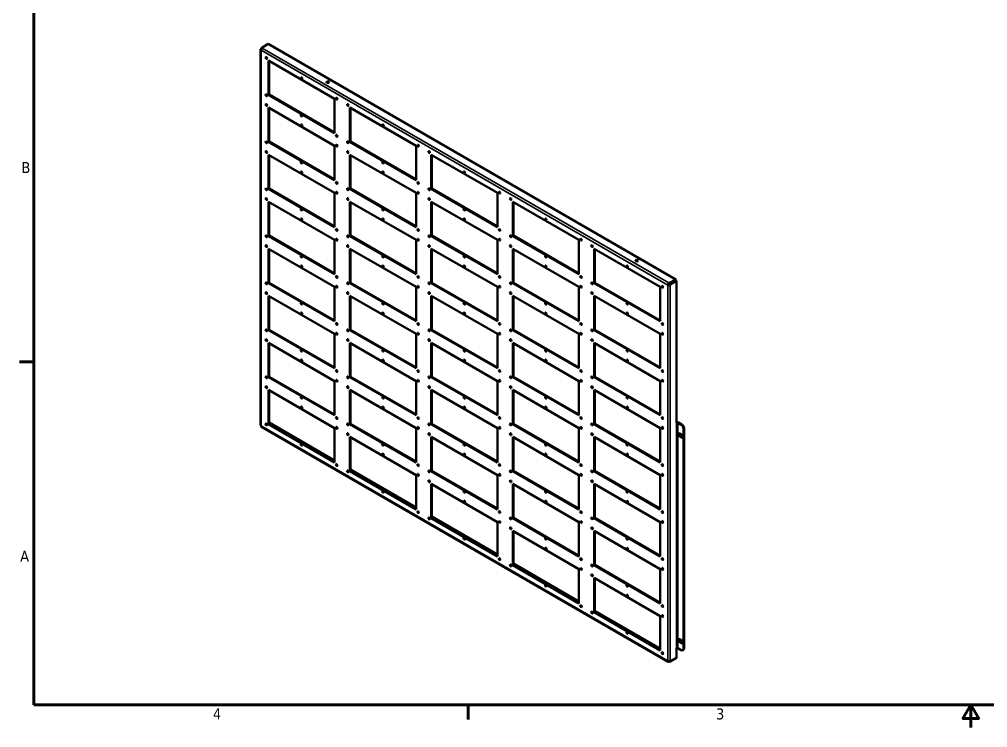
# Model space of a CAD drawing. Header units: millimetres. Extents: x 76 to 3277, y 38 to 2553.
# Drawn here: x 90 to 1704, y 38 to 1218 of the extents above; entities that cross this region are included whole.
import ezdxf

# ---------------------------------------------------------------- set-up
doc = ezdxf.new("R2010")
doc.units = ezdxf.units.MM
doc.header["$LTSCALE"] = 6
for name, color, linetype, lineweight in [('Obramowanie (ANSI)', 7, 'Continuous', 70), ('Widoczne (ANSI)', 7, 'Continuous', 50), ('Widoczne wąskie (ANSI)', 7, 'Continuous', 35)]:
    doc.layers.add(name, color=color, linetype=linetype, lineweight=lineweight)
doc.styles.add('Tekst notatki (ANSI)', font='tahoma.ttf')

# ---------------------------------------------------------------- blocks, each defined once
blk = doc.blocks.new('Ramki Default Border')
at = {"layer": 'Obramowanie (ANSI)'}
for p, q in [((19.05, 107.95), (14.99, 107.95)), ((139.7, 12.7), (139.7, 8.64))]:
    blk.add_line(p, q, dxfattribs=at)
at = {"layer": 'Obramowanie (ANSI)', "flags": 128}
for points in [[(19.05, 12.7), (19.05, 419.1), (539.75, 419.1), (539.75, 12.7), (19.05, 12.7)], [(279.4, 6.35), (279.4, 12.7), (277.2, 8.89), (281.6, 8.89), (279.4, 12.7)]]:
    blk.add_lwpolyline(points, dxfattribs=at)
at = {"layer": 'Obramowanie (ANSI)', "char_height": 3.05, "attachment_point": 7, "style": 'Tekst notatki (ANSI)'}
for s, insert in [('B', (15.58, 160.4)), ('A', (15.21, 52.45)), ('4', (68.79, 8.64)), ('3', (208.6, 8.57))]:
    blk.add_mtext(s, dxfattribs=dict(at, insert=insert))

msp = doc.modelspace()

# ---------------------------------------------------------------- linework, layer by layer
at = {"layer": 'Widoczne (ANSI)'}
for p, q in [((491.959, 1168.32), (491.959, 542.067)), ((493.969, 1171.341), (492.837, 1170.688)), ((493.898, 1170.076), (492.837, 1170.688)), ((492.837, 1170.688), (492.837, 1169.545)), ((493.459, 1169.186), (492.837, 1169.545)), ((493.898, 1170.076), (493.969, 1170.116)), ((493.898, 1169.829), (493.898, 1170.076)), ((504.575, 1177.465), (493.969, 1171.341)), ((493.969, 1171.341), (493.969, 1170.116)), ((493.969, 1171.341), (494.959, 1170.77)), ((494.086, 1170.049), (493.969, 1170.116)), ((1184.671, 784.812), (504.575, 1177.465)), ((505.212, 1149.745), (615.52, 1086.058)), ((505.212, 1092.59), (505.212, 1149.745)), ((506.272, 1149.132), (506.272, 1093.202)), ((505.212, 1092.59), (506.272, 1093.202)), ((615.52, 1028.903), (505.212, 1092.59)), ((506.272, 1093.202), (615.52, 1030.128)), ((615.52, 1086.058), (615.52, 1028.903)), ((505.212, 1071.361), (615.52, 1007.674)), ((505.212, 1014.206), (505.212, 1071.361)), ((506.272, 1070.749), (506.272, 1014.819)), ((640.976, 1071.361), (751.285, 1007.674)), ((640.976, 1014.206), (640.976, 1071.361)), ((642.037, 1070.749), (642.037, 1014.819)), ((505.212, 1014.206), (506.272, 1014.819)), ((615.52, 950.52), (505.212, 1014.206)), ((506.272, 1014.819), (615.52, 951.744)), ((615.52, 1007.674), (615.52, 950.52)), ((640.976, 1014.206), (642.037, 1014.819)), ((751.285, 950.52), (640.976, 1014.206)), ((642.037, 1014.819), (751.285, 951.744)), ((751.285, 1007.674), (751.285, 950.52)), ((505.212, 992.977), (615.52, 929.291)), ((505.212, 935.823), (505.212, 992.977)), ((506.272, 992.365), (506.272, 936.435)), ((640.976, 992.977), (751.285, 929.291)), ((640.976, 935.823), (640.976, 992.977)), ((642.037, 992.365), (642.037, 936.435)), ((776.741, 992.977), (887.049, 929.291)), ((776.741, 935.823), (776.741, 992.977)), ((777.801, 992.365), (777.801, 936.435)), ((505.212, 935.823), (506.272, 936.435)), ((506.272, 936.435), (615.52, 873.361)), ((640.976, 935.823), (642.037, 936.435)), ((642.037, 936.435), (751.285, 873.361)), ((776.741, 935.823), (777.801, 936.435)), ((777.801, 936.435), (887.049, 873.361)), ((615.52, 872.136), (505.212, 935.823)), ((615.52, 929.291), (615.52, 872.136)), ((751.285, 872.136), (640.976, 935.823)), ((751.285, 929.291), (751.285, 872.136)), ((887.049, 872.136), (776.741, 935.823)), ((887.049, 929.291), (887.049, 872.136)), ((505.212, 914.594), (615.52, 850.907)), ((505.212, 857.439), (505.212, 914.594)), ((506.272, 913.981), (506.272, 858.051)), ((640.976, 914.594), (751.285, 850.907)), ((640.976, 857.439), (640.976, 914.594)), ((642.037, 913.981), (642.037, 858.051)), ((776.741, 914.594), (887.049, 850.907)), ((776.741, 857.439), (776.741, 914.594)), ((777.801, 913.981), (777.801, 858.051)), ((912.505, 914.594), (1022.814, 850.907)), ((912.505, 857.439), (912.505, 914.594)), ((913.566, 913.981), (913.566, 858.051)), ((505.212, 857.439), (506.272, 858.051)), ((615.52, 793.752), (505.212, 857.439)), ((506.272, 858.051), (615.52, 794.977)), ((640.976, 857.439), (642.037, 858.051)), ((751.285, 793.752), (640.976, 857.439)), ((642.037, 858.051), (751.285, 794.977)), ((776.741, 857.439), (777.801, 858.051)), ((887.049, 793.752), (776.741, 857.439)), ((777.801, 858.051), (887.049, 794.977)), ((912.505, 857.439), (913.566, 858.051)), ((1022.814, 793.752), (912.505, 857.439)), ((913.566, 858.051), (1022.814, 794.977)), ((615.52, 850.907), (615.52, 793.752)), ((751.285, 850.907), (751.285, 793.752)), ((887.049, 850.907), (887.049, 793.752)), ((1022.814, 850.907), (1022.814, 793.752)), ((505.212, 836.21), (615.52, 772.523)), ((505.212, 779.055), (505.212, 836.21)), ((506.272, 835.598), (506.272, 779.668)), ((640.976, 836.21), (751.285, 772.523)), ((640.976, 779.055), (640.976, 836.21)), ((642.037, 835.598), (642.037, 779.668)), ((776.741, 836.21), (887.049, 772.523)), ((776.741, 779.055), (776.741, 836.21)), ((777.801, 835.598), (777.801, 779.668)), ((912.505, 836.21), (1022.814, 772.523)), ((912.505, 779.055), (912.505, 836.21)), ((913.566, 835.598), (913.566, 779.668)), ((1048.27, 836.21), (1158.578, 772.523)), ((1048.27, 779.055), (1048.27, 836.21)), ((1049.33, 835.598), (1049.33, 779.668)), ((505.212, 779.055), (506.272, 779.668)), ((615.52, 715.369), (505.212, 779.055)), ((506.272, 779.668), (615.52, 716.593)), ((640.976, 779.055), (642.037, 779.668)), ((751.285, 715.369), (640.976, 779.055)), ((642.037, 779.668), (751.285, 716.593)), ((776.741, 779.055), (777.801, 779.668)), ((887.049, 715.369), (776.741, 779.055)), ((777.801, 779.668), (887.049, 716.593)), ((912.505, 779.055), (913.566, 779.668)), ((1022.814, 715.369), (912.505, 779.055)), ((913.566, 779.668), (1022.814, 716.593)), ((1048.27, 779.055), (1049.33, 779.668)), ((1158.578, 715.369), (1048.27, 779.055)), ((1049.33, 779.668), (1158.578, 716.593)), ((1172.013, 776.198), (1170.953, 775.585)), ((1173.074, 779.26), (1173.074, 778.035)), ((1173.074, 779.26), (1174.064, 778.688)), ((1174.064, 777.463), (1173.074, 778.035)), ((1174.064, 778.688), (1184.671, 784.812)), ((1184.671, 783.587), (1174.064, 777.463)), ((1174.064, 777.463), (1174.064, 778.688)), ((1184.741, 783.464), (1174.135, 777.341)), ((1174.135, 777.341), (1174.135, 776.198)), ((1174.135, 777.341), (1175.195, 776.728)), ((1175.195, 775.585), (1174.135, 776.198)), ((1175.195, 776.728), (1185.802, 782.852)), ((1175.195, 775.585), (1175.195, 776.728)), ((1184.671, 784.812), (1184.671, 783.587)), ((1184.741, 783.464), (1185.802, 782.852)), ((1185.802, 546.068), (1185.802, 782.852)), ((615.52, 772.523), (615.52, 715.369)), ((751.285, 772.523), (751.285, 715.369)), ((887.049, 772.523), (887.049, 715.369)), ((1022.814, 772.523), (1022.814, 715.369)), ((1158.578, 772.523), (1158.578, 715.369)), ((505.212, 757.826), (615.52, 694.14)), ((505.212, 700.672), (505.212, 757.826)), ((506.272, 757.214), (506.272, 701.284)), ((640.976, 757.826), (751.285, 694.14)), ((640.976, 700.672), (640.976, 757.826)), ((642.037, 757.214), (642.037, 701.284)), ((776.741, 757.826), (887.049, 694.14)), ((776.741, 700.672), (776.741, 757.826)), ((777.801, 757.214), (777.801, 701.284)), ((912.505, 757.826), (1022.814, 694.14)), ((912.505, 700.672), (912.505, 757.826)), ((913.566, 757.214), (913.566, 701.284)), ((1048.27, 757.826), (1158.578, 694.14)), ((1048.27, 700.672), (1048.27, 757.826)), ((1049.33, 757.214), (1049.33, 701.284)), ((505.212, 700.672), (506.272, 701.284)), ((615.52, 636.985), (505.212, 700.672)), ((506.272, 701.284), (615.52, 638.21)), ((640.976, 700.672), (642.037, 701.284)), ((751.285, 636.985), (640.976, 700.672)), ((642.037, 701.284), (751.285, 638.21)), ((776.741, 700.672), (777.801, 701.284)), ((887.049, 636.985), (776.741, 700.672)), ((777.801, 701.284), (887.049, 638.21)), ((912.505, 700.672), (913.566, 701.284)), ((1022.814, 636.985), (912.505, 700.672)), ((913.566, 701.284), (1022.814, 638.21)), ((1048.27, 700.672), (1049.33, 701.284)), ((1158.578, 636.985), (1048.27, 700.672)), ((1049.33, 701.284), (1158.578, 638.21)), ((505.212, 679.443), (615.52, 615.756)), ((505.212, 622.288), (505.212, 679.443)), ((506.272, 678.83), (506.272, 622.9)), ((615.52, 694.14), (615.52, 636.985)), ((640.976, 679.443), (751.285, 615.756)), ((640.976, 622.288), (640.976, 679.443)), ((642.037, 678.83), (642.037, 622.9)), ((751.285, 694.14), (751.285, 636.985)), ((776.741, 679.443), (887.049, 615.756)), ((776.741, 622.288), (776.741, 679.443)), ((777.801, 678.83), (777.801, 622.9)), ((887.049, 694.14), (887.049, 636.985)), ((912.505, 679.443), (1022.814, 615.756)), ((912.505, 622.288), (912.505, 679.443)), ((913.566, 678.83), (913.566, 622.9)), ((1022.814, 694.14), (1022.814, 636.985)), ((1048.27, 679.443), (1158.578, 615.756)), ((1048.27, 622.288), (1048.27, 679.443)), ((1049.33, 678.83), (1049.33, 622.9)), ((1158.578, 694.14), (1158.578, 636.985)), ((505.212, 622.288), (506.272, 622.9)), ((615.52, 558.601), (505.212, 622.288)), ((506.272, 622.9), (615.52, 559.826)), ((615.52, 615.756), (615.52, 558.601)), ((640.976, 622.288), (642.037, 622.9)), ((751.285, 558.601), (640.976, 622.288)), ((642.037, 622.9), (751.285, 559.826)), ((751.285, 615.756), (751.285, 558.601)), ((776.741, 622.288), (777.801, 622.9)), ((887.049, 558.601), (776.741, 622.288)), ((777.801, 622.9), (887.049, 559.826)), ((887.049, 615.756), (887.049, 558.601)), ((912.505, 622.288), (913.566, 622.9)), ((1022.814, 558.601), (912.505, 622.288)), ((913.566, 622.9), (1022.814, 559.826)), ((1022.814, 615.756), (1022.814, 558.601)), ((1048.27, 622.288), (1049.33, 622.9)), ((1158.578, 558.601), (1048.27, 622.288)), ((1049.33, 622.9), (1158.578, 559.826)), ((1158.578, 615.756), (1158.578, 558.601)), ((505.212, 601.059), (615.52, 537.372)), ((505.212, 543.904), (505.212, 601.059)), ((506.272, 600.447), (506.272, 544.517)), ((640.976, 601.059), (751.285, 537.372)), ((640.976, 543.904), (640.976, 601.059)), ((642.037, 600.447), (642.037, 544.517)), ((776.741, 601.059), (887.049, 537.372)), ((776.741, 543.904), (776.741, 601.059)), ((777.801, 600.447), (777.801, 544.517)), ((912.505, 601.059), (1022.814, 537.372)), ((912.505, 543.904), (912.505, 601.059)), ((913.566, 600.447), (913.566, 544.517)), ((1048.27, 601.059), (1158.578, 537.372)), ((1048.27, 543.904), (1048.27, 601.059)), ((1049.33, 600.447), (1049.33, 544.517)), ((493.459, 539.469), (1171.574, 147.959)), ((505.212, 543.904), (506.272, 544.517)), ((615.52, 480.218), (505.212, 543.904)), ((506.272, 546.558), (615.52, 483.484)), ((506.272, 544.517), (615.52, 481.442)), ((615.52, 537.372), (615.52, 480.218)), ((640.976, 543.904), (642.037, 544.517)), ((751.285, 480.218), (640.976, 543.904)), ((642.037, 544.517), (751.285, 481.442)), ((751.285, 537.372), (751.285, 480.218)), ((776.741, 543.904), (777.801, 544.517)), ((887.049, 480.218), (776.741, 543.904)), ((777.801, 544.517), (887.049, 481.442)), ((887.049, 537.372), (887.049, 480.218)), ((912.505, 543.904), (913.566, 544.517)), ((1022.814, 480.218), (912.505, 543.904)), ((913.566, 544.517), (1022.814, 481.442)), ((1022.814, 537.372), (1022.814, 480.218)), ((1048.27, 543.904), (1049.33, 544.517)), ((1158.578, 480.218), (1048.27, 543.904)), ((1049.33, 544.517), (1158.578, 481.442)), ((1158.578, 537.372), (1158.578, 480.218)), ((1187.923, 546.068), (1193.58, 542.802)), ((1194.641, 543.414), (1188.984, 546.68)), ((1197.116, 169.418), (1197.116, 536.678)), ((1198.176, 170.031), (1198.176, 537.291)), ((640.976, 522.675), (751.285, 458.989)), ((640.976, 465.521), (640.976, 522.675)), ((642.037, 522.063), (642.037, 466.133)), ((776.741, 522.675), (887.049, 458.989)), ((776.741, 465.521), (776.741, 522.675)), ((777.801, 522.063), (777.801, 466.133)), ((912.505, 522.675), (1022.814, 458.989)), ((912.505, 465.521), (912.505, 522.675)), ((913.566, 522.063), (913.566, 466.133)), ((1048.27, 522.675), (1158.578, 458.989)), ((1048.27, 465.521), (1048.27, 522.675)), ((1049.33, 522.063), (1049.33, 466.133)), ((1191.105, 528.228), (1192.134, 527.634)), ((1192.134, 522.816), (1191.105, 523.41)), ((1193.194, 523.429), (1192.134, 522.816)), ((1192.166, 524.023), (1193.194, 523.429)), ((1192.905, 527.188), (1193.934, 526.595)), ((1192.905, 522.371), (1193.966, 522.984)), ((1193.934, 521.777), (1192.905, 522.371)), ((1193.966, 522.984), (1194.994, 522.39)), ((640.976, 465.521), (642.037, 466.133)), ((751.285, 401.834), (640.976, 465.521)), ((642.037, 468.174), (751.285, 405.1)), ((642.037, 466.133), (751.285, 403.059)), ((751.285, 458.989), (751.285, 401.834)), ((776.741, 465.521), (777.801, 466.133)), ((887.049, 401.834), (776.741, 465.521)), ((777.801, 466.133), (887.049, 403.059)), ((887.049, 458.989), (887.049, 401.834)), ((912.505, 465.521), (913.566, 466.133)), ((1022.814, 401.834), (912.505, 465.521)), ((913.566, 466.133), (1022.814, 403.059)), ((1022.814, 458.989), (1022.814, 401.834)), ((1048.27, 465.521), (1049.33, 466.133)), ((1158.578, 401.834), (1048.27, 465.521)), ((1049.33, 466.133), (1158.578, 403.059)), ((1158.578, 458.989), (1158.578, 401.834)), ((776.741, 444.292), (887.049, 380.605)), ((776.741, 387.137), (776.741, 444.292)), ((777.801, 443.679), (777.801, 387.749)), ((912.505, 444.292), (1022.814, 380.605)), ((912.505, 387.137), (912.505, 444.292)), ((913.566, 443.679), (913.566, 387.749)), ((1048.27, 444.292), (1158.578, 380.605)), ((1048.27, 387.137), (1048.27, 444.292)), ((1049.33, 443.679), (1049.33, 387.749)), ((776.741, 387.137), (777.801, 387.749)), ((777.801, 389.791), (887.049, 326.716)), ((777.801, 387.749), (887.049, 324.675)), ((912.505, 387.137), (913.566, 387.749)), ((913.566, 387.749), (1022.814, 324.675)), ((1048.27, 387.137), (1049.33, 387.749)), ((1049.33, 387.749), (1158.578, 324.675)), ((887.049, 323.45), (776.741, 387.137)), ((887.049, 380.605), (887.049, 323.45)), ((1022.814, 323.45), (912.505, 387.137)), ((1022.814, 380.605), (1022.814, 323.45)), ((1158.578, 323.45), (1048.27, 387.137)), ((1158.578, 380.605), (1158.578, 323.45)), ((912.505, 365.908), (1022.814, 302.221)), ((912.505, 308.753), (912.505, 365.908)), ((913.566, 365.296), (913.566, 309.366)), ((1048.27, 365.908), (1158.578, 302.221)), ((1048.27, 308.753), (1048.27, 365.908)), ((1049.33, 365.296), (1049.33, 309.366)), ((912.505, 308.753), (913.566, 309.366)), ((1022.814, 245.067), (912.505, 308.753)), ((913.566, 311.407), (1022.814, 248.333)), ((913.566, 309.366), (1022.814, 246.291)), ((1048.27, 308.753), (1049.33, 309.366)), ((1158.578, 245.067), (1048.27, 308.753)), ((1049.33, 309.366), (1158.578, 246.291)), ((1022.814, 302.221), (1022.814, 245.067)), ((1158.578, 302.221), (1158.578, 245.067)), ((1048.27, 287.524), (1158.578, 223.838)), ((1048.27, 230.37), (1048.27, 287.524)), ((1049.33, 286.912), (1049.33, 230.982)), ((1048.27, 230.37), (1049.33, 230.982)), ((1158.578, 166.683), (1048.27, 230.37)), ((1049.33, 233.023), (1158.578, 169.949)), ((1049.33, 230.982), (1158.578, 167.908)), ((1158.578, 223.838), (1158.578, 166.683)), ((1191.105, 185.299), (1192.134, 184.705)), ((1192.134, 179.888), (1191.105, 180.482)), ((1193.194, 180.5), (1192.134, 179.888)), ((1192.166, 181.094), (1193.194, 180.5)), ((1192.905, 184.26), (1193.934, 183.666)), ((1192.905, 179.443), (1193.966, 180.055)), ((1193.934, 178.849), (1192.905, 179.443)), ((1193.966, 180.055), (1194.994, 179.461)), ((1185.802, 154.313), (1185.802, 170.643)), ((1187.923, 170.643), (1193.58, 167.377)), ((1196.08, 167.129), (1197.141, 167.742)), ((1173.074, 148.825), (1173.074, 148.108)), ((1174.064, 147.536), (1173.074, 148.108)), ((1173.851, 148.884), (1174.064, 148.761)), ((1174.064, 148.761), (1174.135, 148.802)), ((1174.064, 147.536), (1174.064, 148.761)), ((1175.195, 148.189), (1174.064, 147.536)), ((1174.135, 148.802), (1174.135, 148.937)), ((1174.135, 148.802), (1175.195, 148.189)), ((1185.802, 154.313), (1175.195, 148.189)), ((1175.195, 148.189), (1175.195, 149.332))]:
    msp.add_line(p, q, dxfattribs=at)
for centre, major_axis, start_param, end_param in [((494.959, 1168.32), (-3, 0), 5.49778714, 7.06858347), ((494.959, 1168.32), (-1.5, -2.598), 3.92699082, 5.49778714), ((502.737, 1154.848), (0.875, -1.516), 3.79273011, 5.63204785), ((561.427, 1120.963), (0.875, -1.516), 3.79273011, 5.63204785), ((604.207, 1112.594), (-2.25, 0), 3.63247533, 5.79230263), ((502.737, 1092.794), (0.875, -1.516), 3.79273011, 5.63204785), ((620.117, 1087.079), (0.875, -1.516), 3.79273011, 5.63204785), ((502.737, 1076.464), (0.875, -1.516), 3.79273011, 5.63204785), ((638.501, 1076.464), (0.875, -1.516), 3.79273011, 5.63204785), ((561.427, 1058.91), (0.875, -1.516), 3.79273011, 5.63204785), ((561.427, 1042.58), (0.875, -1.516), 3.79273011, 5.63204785), ((697.191, 1042.58), (0.875, -1.516), 3.79273011, 5.63204785), ((620.117, 1025.025), (0.875, -1.516), 3.79273011, 5.63204785), ((502.737, 1014.411), (0.875, -1.516), 3.79273011, 5.63204785), ((620.117, 1008.695), (0.875, -1.516), 3.79273011, 5.63204785), ((638.501, 1014.411), (0.875, -1.516), 3.79273011, 5.63204785), ((755.881, 1008.695), (0.875, -1.516), 3.79273011, 5.63204785), ((502.737, 998.081), (0.875, -1.516), 3.79273011, 5.63204785), ((638.501, 998.081), (0.875, -1.516), 3.79273011, 5.63204785), ((774.266, 998.081), (0.875, -1.516), 3.79273011, 5.63204785), ((561.427, 980.526), (0.875, -1.516), 3.79273011, 5.63204785), ((697.191, 980.526), (0.875, -1.516), 3.79273011, 5.63204785), ((561.427, 964.196), (0.875, -1.516), 3.79273011, 5.63204785), ((697.191, 964.196), (0.875, -1.516), 3.79273011, 5.63204785), ((832.956, 964.196), (0.875, -1.516), 3.79273011, 5.63204785), ((502.737, 936.027), (0.875, -1.516), 3.79273011, 5.63204785), ((620.117, 946.641), (0.875, -1.516), 3.79273011, 5.63204785), ((638.501, 936.027), (0.875, -1.516), 3.79273011, 5.63204785), ((755.881, 946.641), (0.875, -1.516), 3.79273011, 5.63204785), ((774.266, 936.027), (0.875, -1.516), 3.79273011, 5.63204785), ((502.737, 919.697), (0.875, -1.516), 3.79273011, 5.63204785), ((620.117, 930.311), (0.875, -1.516), 3.79273011, 5.63204785), ((638.501, 919.697), (0.875, -1.516), 3.79273011, 5.63204785), ((755.881, 930.311), (0.875, -1.516), 3.79273011, 5.63204785), ((774.266, 919.697), (0.875, -1.516), 3.79273011, 5.63204785), ((891.646, 930.311), (0.875, -1.516), 3.79273011, 5.63204785), ((910.03, 919.697), (0.875, -1.516), 3.79273011, 5.63204785), ((561.427, 902.142), (0.875, -1.516), 3.79273011, 5.63204785), ((697.191, 902.142), (0.875, -1.516), 3.79273011, 5.63204785), ((832.956, 902.142), (0.875, -1.516), 3.79273011, 5.63204785), ((561.427, 885.812), (0.875, -1.516), 3.79273011, 5.63204785), ((697.191, 885.812), (0.875, -1.516), 3.79273011, 5.63204785), ((832.956, 885.812), (0.875, -1.516), 3.79273011, 5.63204785), ((968.72, 885.812), (0.875, -1.516), 3.79273011, 5.63204785), ((502.737, 857.643), (0.875, -1.516), 3.79273011, 5.63204785), ((620.117, 868.258), (0.875, -1.516), 3.79273011, 5.63204785), ((638.501, 857.643), (0.875, -1.516), 3.79273011, 5.63204785), ((755.881, 868.258), (0.875, -1.516), 3.79273011, 5.63204785), ((774.266, 857.643), (0.875, -1.516), 3.79273011, 5.63204785), ((891.646, 868.258), (0.875, -1.516), 3.79273011, 5.63204785), ((910.03, 857.643), (0.875, -1.516), 3.79273011, 5.63204785), ((502.737, 841.313), (0.875, -1.516), 3.79273011, 5.63204785), ((620.117, 851.928), (0.875, -1.516), 3.79273011, 5.63204785), ((638.501, 841.313), (0.875, -1.516), 3.79273011, 5.63204785), ((755.881, 851.928), (0.875, -1.516), 3.79273011, 5.63204785), ((774.266, 841.313), (0.875, -1.516), 3.79273011, 5.63204785), ((891.646, 851.928), (0.875, -1.516), 3.79273011, 5.63204785), ((910.03, 841.313), (0.875, -1.516), 3.79273011, 5.63204785), ((1027.41, 851.928), (0.875, -1.516), 3.79273011, 5.63204785), ((1045.795, 841.313), (0.875, -1.516), 3.79273011, 5.63204785), ((561.427, 823.759), (0.875, -1.516), 3.79273011, 5.63204785), ((697.191, 823.759), (0.875, -1.516), 3.79273011, 5.63204785), ((832.956, 823.759), (0.875, -1.516), 3.79273011, 5.63204785), ((968.72, 823.759), (0.875, -1.516), 3.79273011, 5.63204785), ((561.427, 807.429), (0.875, -1.516), 3.79273011, 5.63204785), ((697.191, 807.429), (0.875, -1.516), 3.79273011, 5.63204785), ((832.956, 807.429), (0.875, -1.516), 3.79273011, 5.63204785), ((968.72, 807.429), (0.875, -1.516), 3.79273011, 5.63204785), ((1104.485, 807.429), (0.875, -1.516), 3.79273011, 5.63204785), ((1119.334, 815.185), (-2.25, 0), 3.63247533, 5.79230263), ((502.737, 779.26), (0.875, -1.516), 3.79273011, 5.63204785), ((620.117, 789.874), (0.875, -1.516), 3.79273011, 5.63204785), ((638.501, 779.26), (0.875, -1.516), 3.79273011, 5.63204785), ((755.881, 789.874), (0.875, -1.516), 3.79273011, 5.63204785), ((774.266, 779.26), (0.875, -1.516), 3.79273011, 5.63204785), ((891.646, 789.874), (0.875, -1.516), 3.79273011, 5.63204785), ((910.03, 779.26), (0.875, -1.516), 3.79273011, 5.63204785), ((1027.41, 789.874), (0.875, -1.516), 3.79273011, 5.63204785), ((1045.795, 779.26), (0.875, -1.516), 3.79273011, 5.63204785), ((1173.074, 776.81), (1.5, 2.598), 0.78539816, 2.35619449), ((1173.074, 776.81), (3, 0), 3.92699082, 5.49778714), ((1173.074, 776.81), (-0.75, -1.299), 3.92699082, 5.49778714), ((1173.074, 776.81), (1.5, 0), 3.92699082, 5.49778714), ((502.737, 762.93), (0.875, -1.516), 3.79273011, 5.63204785), ((620.117, 773.544), (0.875, -1.516), 3.79273011, 5.63204785), ((638.501, 762.93), (0.875, -1.516), 3.79273011, 5.63204785), ((755.881, 773.544), (0.875, -1.516), 3.79273011, 5.63204785), ((774.266, 762.93), (0.875, -1.516), 3.79273011, 5.63204785), ((891.646, 773.544), (0.875, -1.516), 3.79273011, 5.63204785), ((910.03, 762.93), (0.875, -1.516), 3.79273011, 5.63204785), ((1027.41, 773.544), (0.875, -1.516), 3.79273011, 5.63204785), ((1045.795, 762.93), (0.875, -1.516), 3.79273011, 5.63204785), ((1163.175, 773.544), (0.875, -1.516), 3.79273011, 5.63204785), ((561.427, 745.375), (0.875, -1.516), 3.79273011, 5.63204785), ((697.191, 745.375), (0.875, -1.516), 3.79273011, 5.63204785), ((832.956, 745.375), (0.875, -1.516), 3.79273011, 5.63204785), ((968.72, 745.375), (0.875, -1.516), 3.79273011, 5.63204785), ((1104.485, 745.375), (0.875, -1.516), 3.79273011, 5.63204785), ((561.427, 729.045), (0.875, -1.516), 3.79273011, 5.63204785), ((697.191, 729.045), (0.875, -1.516), 3.79273011, 5.63204785), ((832.956, 729.045), (0.875, -1.516), 3.79273011, 5.63204785), ((968.72, 729.045), (0.875, -1.516), 3.79273011, 5.63204785), ((1104.485, 729.045), (0.875, -1.516), 3.79273011, 5.63204785), ((620.117, 711.49), (0.875, -1.516), 3.79273011, 5.63204785), ((755.881, 711.49), (0.875, -1.516), 3.79273011, 5.63204785), ((891.646, 711.49), (0.875, -1.516), 3.79273011, 5.63204785), ((1027.41, 711.49), (0.875, -1.516), 3.79273011, 5.63204785), ((1163.175, 711.49), (0.875, -1.516), 3.79273011, 5.63204785), ((502.737, 700.876), (0.875, -1.516), 3.79273011, 5.63204785), ((620.117, 695.16), (0.875, -1.516), 3.79273011, 5.63204785), ((638.501, 700.876), (0.875, -1.516), 3.79273011, 5.63204785), ((755.881, 695.16), (0.875, -1.516), 3.79273011, 5.63204785), ((774.266, 700.876), (0.875, -1.516), 3.79273011, 5.63204785), ((891.646, 695.16), (0.875, -1.516), 3.79273011, 5.63204785), ((910.03, 700.876), (0.875, -1.516), 3.79273011, 5.63204785), ((1027.41, 695.16), (0.875, -1.516), 3.79273011, 5.63204785), ((1045.795, 700.876), (0.875, -1.516), 3.79273011, 5.63204785), ((1163.175, 695.16), (0.875, -1.516), 3.79273011, 5.63204785), ((502.737, 684.546), (0.875, -1.516), 3.79273011, 5.63204785), ((638.501, 684.546), (0.875, -1.516), 3.79273011, 5.63204785), ((774.266, 684.546), (0.875, -1.516), 3.79273011, 5.63204785), ((910.03, 684.546), (0.875, -1.516), 3.79273011, 5.63204785), ((1045.795, 684.546), (0.875, -1.516), 3.79273011, 5.63204785), ((561.427, 666.991), (0.875, -1.516), 3.79273011, 5.63204785), ((697.191, 666.991), (0.875, -1.516), 3.79273011, 5.63204785), ((832.956, 666.991), (0.875, -1.516), 3.79273011, 5.63204785), ((968.72, 666.991), (0.875, -1.516), 3.79273011, 5.63204785), ((1104.485, 666.991), (0.875, -1.516), 3.79273011, 5.63204785), ((561.427, 650.661), (0.875, -1.516), 3.79273011, 5.63204785), ((697.191, 650.661), (0.875, -1.516), 3.79273011, 5.63204785), ((832.956, 650.661), (0.875, -1.516), 3.79273011, 5.63204785), ((968.72, 650.661), (0.875, -1.516), 3.79273011, 5.63204785), ((1104.485, 650.661), (0.875, -1.516), 3.79273011, 5.63204785), ((620.117, 633.107), (0.875, -1.516), 3.79273011, 5.63204785), ((755.881, 633.107), (0.875, -1.516), 3.79273011, 5.63204785), ((891.646, 633.107), (0.875, -1.516), 3.79273011, 5.63204785), ((1027.41, 633.107), (0.875, -1.516), 3.79273011, 5.63204785), ((1163.175, 633.107), (0.875, -1.516), 3.79273011, 5.63204785), ((502.737, 622.492), (0.875, -1.516), 3.79273011, 5.63204785), ((620.117, 616.777), (0.875, -1.516), 3.79273011, 5.63204785), ((638.501, 622.492), (0.875, -1.516), 3.79273011, 5.63204785), ((755.881, 616.777), (0.875, -1.516), 3.79273011, 5.63204785), ((774.266, 622.492), (0.875, -1.516), 3.79273011, 5.63204785), ((891.646, 616.777), (0.875, -1.516), 3.79273011, 5.63204785), ((910.03, 622.492), (0.875, -1.516), 3.79273011, 5.63204785), ((1027.41, 616.777), (0.875, -1.516), 3.79273011, 5.63204785), ((1045.795, 622.492), (0.875, -1.516), 3.79273011, 5.63204785), ((1163.175, 616.777), (0.875, -1.516), 3.79273011, 5.63204785), ((502.737, 606.162), (0.875, -1.516), 3.79273011, 5.63204785), ((638.501, 606.162), (0.875, -1.516), 3.79273011, 5.63204785), ((774.266, 606.162), (0.875, -1.516), 3.79273011, 5.63204785), ((910.03, 606.162), (0.875, -1.516), 3.79273011, 5.63204785), ((1045.795, 606.162), (0.875, -1.516), 3.79273011, 5.63204785), ((561.427, 588.608), (0.875, -1.516), 3.79273011, 5.63204785), ((697.191, 588.608), (0.875, -1.516), 3.79273011, 5.63204785), ((832.956, 588.608), (0.875, -1.516), 3.79273011, 5.63204785), ((968.72, 588.608), (0.875, -1.516), 3.79273011, 5.63204785), ((1104.485, 588.608), (0.875, -1.516), 3.79273011, 5.63204785), ((561.427, 572.278), (0.875, -1.516), 3.79273011, 5.63204785), ((697.191, 572.278), (0.875, -1.516), 3.79273011, 5.63204785), ((832.956, 572.278), (0.875, -1.516), 3.79273011, 5.63204785), ((968.72, 572.278), (0.875, -1.516), 3.79273011, 5.63204785), ((1104.485, 572.278), (0.875, -1.516), 3.79273011, 5.63204785), ((620.117, 554.723), (0.875, -1.516), 3.79273011, 5.63204785), ((755.881, 554.723), (0.875, -1.516), 3.79273011, 5.63204785), ((891.646, 554.723), (0.875, -1.516), 3.79273011, 5.63204785), ((1027.41, 554.723), (0.875, -1.516), 3.79273011, 5.63204785), ((1163.175, 554.723), (0.875, -1.516), 3.79273011, 5.63204785), ((494.959, 542.067), (-3, 0), 0, 0.78539816), ((494.959, 542.067), (-1.5, -2.598), 5.49778714, 6.28318531), ((502.737, 544.109), (0.875, -1.516), 3.79273011, 5.63204785), ((620.117, 538.393), (0.875, -1.516), 3.79273011, 5.63204785), ((638.501, 544.109), (0.875, -1.516), 3.79273011, 5.63204785), ((755.881, 538.393), (0.875, -1.516), 3.79273011, 5.63204785), ((774.266, 544.109), (0.875, -1.516), 3.79273011, 5.63204785), ((891.646, 538.393), (0.875, -1.516), 3.79273011, 5.63204785), ((910.03, 544.109), (0.875, -1.516), 3.79273011, 5.63204785), ((1027.41, 538.393), (0.875, -1.516), 3.79273011, 5.63204785), ((1045.795, 544.109), (0.875, -1.516), 3.79273011, 5.63204785), ((1163.175, 538.393), (0.875, -1.516), 3.79273011, 5.63204785), ((1186.863, 545.456), (-3, 0), 3.92699082, 5.0737561), ((1186.863, 545.456), (1.5, 0), 0.78539816, 2.35619449), ((1193.58, 538.72), (2.5, -4.33), 0.78539816, 2.35619449), ((1194.641, 539.332), (-2.5, 4.33), 3.92699082, 5.49778714), ((638.501, 527.779), (0.875, -1.516), 3.79273011, 5.63204785), ((774.266, 527.779), (0.875, -1.516), 3.79273011, 5.63204785), ((910.03, 527.779), (0.875, -1.516), 3.79273011, 5.63204785), ((1045.795, 527.779), (0.875, -1.516), 3.79273011, 5.63204785), ((1191.105, 525.819), (-1.475, 2.555), 5.49778714, 8.6393798), ((1192.166, 526.431), (-1.475, 2.555), 0.36778112, 2.35619449), ((1192.519, 525.002), (1.5, -2.598), 2.17336577, 2.53902321), ((1192.519, 525.002), (-1.5, 2.598), 2.17336577, 2.53902321), ((1193.58, 525.615), (1.5, -2.598), 5.31495843, 5.68061586), ((1193.934, 524.186), (1.475, -2.555), 5.49778714, 8.6393798), ((1194.994, 524.798), (1.475, -2.555), 5.49778714, 5.91540419), ((561.427, 510.224), (0.875, -1.516), 3.79273011, 5.63204785), ((697.191, 510.224), (0.875, -1.516), 3.79273011, 5.63204785), ((832.956, 510.224), (0.875, -1.516), 3.79273011, 5.63204785), ((968.72, 510.224), (0.875, -1.516), 3.79273011, 5.63204785), ((1104.485, 510.224), (0.875, -1.516), 3.79273011, 5.63204785), ((697.191, 493.894), (0.875, -1.516), 3.79273011, 5.63204785), ((832.956, 493.894), (0.875, -1.516), 3.79273011, 5.63204785), ((968.72, 493.894), (0.875, -1.516), 3.79273011, 5.63204785), ((1104.485, 493.894), (0.875, -1.516), 3.79273011, 5.63204785), ((620.117, 476.339), (0.875, -1.516), 3.79273011, 5.63204785), ((755.881, 476.339), (0.875, -1.516), 3.79273011, 5.63204785), ((891.646, 476.339), (0.875, -1.516), 3.79273011, 5.63204785), ((1027.41, 476.339), (0.875, -1.516), 3.79273011, 5.63204785), ((1163.175, 476.339), (0.875, -1.516), 3.79273011, 5.63204785), ((638.501, 465.725), (0.875, -1.516), 3.79273011, 5.63204785), ((755.881, 460.009), (0.875, -1.516), 3.79273011, 5.63204785), ((774.266, 465.725), (0.875, -1.516), 3.79273011, 5.63204785), ((891.646, 460.009), (0.875, -1.516), 3.79273011, 5.63204785), ((910.03, 465.725), (0.875, -1.516), 3.79273011, 5.63204785), ((1027.41, 460.009), (0.875, -1.516), 3.79273011, 5.63204785), ((1045.795, 465.725), (0.875, -1.516), 3.79273011, 5.63204785), ((1163.175, 460.009), (0.875, -1.516), 3.79273011, 5.63204785), ((774.266, 449.395), (0.875, -1.516), 3.79273011, 5.63204785), ((910.03, 449.395), (0.875, -1.516), 3.79273011, 5.63204785), ((1045.795, 449.395), (0.875, -1.516), 3.79273011, 5.63204785), ((697.191, 431.84), (0.875, -1.516), 3.79273011, 5.63204785), ((832.956, 431.84), (0.875, -1.516), 3.79273011, 5.63204785), ((968.72, 431.84), (0.875, -1.516), 3.79273011, 5.63204785), ((1104.485, 431.84), (0.875, -1.516), 3.79273011, 5.63204785), ((832.956, 415.51), (0.875, -1.516), 3.79273011, 5.63204785), ((968.72, 415.51), (0.875, -1.516), 3.79273011, 5.63204785), ((1104.485, 415.51), (0.875, -1.516), 3.79273011, 5.63204785), ((755.881, 397.956), (0.875, -1.516), 3.79273011, 5.63204785), ((774.266, 387.341), (0.875, -1.516), 3.79273011, 5.63204785), ((891.646, 397.956), (0.875, -1.516), 3.79273011, 5.63204785), ((910.03, 387.341), (0.875, -1.516), 3.79273011, 5.63204785), ((1027.41, 397.956), (0.875, -1.516), 3.79273011, 5.63204785), ((1045.795, 387.341), (0.875, -1.516), 3.79273011, 5.63204785), ((1163.175, 397.956), (0.875, -1.516), 3.79273011, 5.63204785), ((891.646, 381.626), (0.875, -1.516), 3.79273011, 5.63204785), ((910.03, 371.011), (0.875, -1.516), 3.79273011, 5.63204785), ((1027.41, 381.626), (0.875, -1.516), 3.79273011, 5.63204785), ((1045.795, 371.011), (0.875, -1.516), 3.79273011, 5.63204785), ((1163.175, 381.626), (0.875, -1.516), 3.79273011, 5.63204785), ((832.956, 353.457), (0.875, -1.516), 3.79273011, 5.63204785), ((968.72, 353.457), (0.875, -1.516), 3.79273011, 5.63204785), ((1104.485, 353.457), (0.875, -1.516), 3.79273011, 5.63204785), ((968.72, 337.127), (0.875, -1.516), 3.79273011, 5.63204785), ((1104.485, 337.127), (0.875, -1.516), 3.79273011, 5.63204785), ((891.646, 319.572), (0.875, -1.516), 3.79273011, 5.63204785), ((910.03, 308.957), (0.875, -1.516), 3.79273011, 5.63204785), ((1027.41, 319.572), (0.875, -1.516), 3.79273011, 5.63204785), ((1045.795, 308.957), (0.875, -1.516), 3.79273011, 5.63204785), ((1163.175, 319.572), (0.875, -1.516), 3.79273011, 5.63204785), ((1027.41, 303.242), (0.875, -1.516), 3.79273011, 5.63204785), ((1045.795, 292.628), (0.875, -1.516), 3.79273011, 5.63204785), ((1163.175, 303.242), (0.875, -1.516), 3.79273011, 5.63204785), ((968.72, 275.073), (0.875, -1.516), 3.79273011, 5.63204785), ((1104.485, 275.073), (0.875, -1.516), 3.79273011, 5.63204785), ((1104.485, 258.743), (0.875, -1.516), 3.79273011, 5.63204785), ((1027.41, 241.188), (0.875, -1.516), 3.79273011, 5.63204785), ((1045.795, 230.574), (0.875, -1.516), 3.79273011, 5.63204785), ((1163.175, 241.188), (0.875, -1.516), 3.79273011, 5.63204785), ((1163.175, 224.858), (0.875, -1.516), 3.79273011, 5.63204785), ((1104.485, 196.689), (0.875, -1.516), 3.79273011, 5.63204785), ((1191.105, 182.89), (-1.475, 2.555), 5.49778714, 8.6393798), ((1192.166, 183.503), (-1.475, 2.555), 0.36778112, 2.35619449), ((1192.519, 182.074), (1.5, -2.598), 2.17336577, 2.53902321), ((1192.519, 182.074), (-1.5, 2.598), 2.17336577, 2.53902321), ((1193.58, 182.686), (1.5, -2.598), 5.31495843, 5.68061586), ((1193.934, 181.257), (1.475, -2.555), 5.49778714, 8.6393798), ((1194.994, 181.87), (1.475, -2.555), 5.49778714, 5.91540419), ((1163.175, 162.805), (0.875, -1.516), 3.79273011, 5.63204785), ((1186.863, 170.031), (1.5, 0), 0.78539816, 2.35619449), ((1193.58, 171.459), (2.5, -4.33), 5.49778714, 7.06858347), ((1194.641, 172.072), (2.5, -4.33), 0, 0.78539816), ((1173.074, 150.557), (3, 0), 3.92699082, 5.49778714), ((1173.074, 150.557), (-1.5, -2.598), 5.49778714, 7.06858347)]:
    msp.add_ellipse(centre, major_axis=major_axis, ratio=0.57735027, start_param=start_param, end_param=end_param, dxfattribs=at)
for centre, major_axis in [((501.676, 1154.236), (-0.875, 1.516)), ((560.366, 1120.351), (-0.875, 1.516)), ((604.207, 1113.819), (2.25, 0)), ((501.676, 1092.182), (-0.875, 1.516)), ((619.056, 1086.466), (-0.875, 1.516)), ((501.676, 1075.852), (-0.875, 1.516)), ((637.441, 1075.852), (-0.875, 1.516)), ((560.366, 1058.297), (-0.875, 1.516)), ((560.366, 1041.967), (-0.875, 1.516)), ((696.131, 1041.967), (-0.875, 1.516)), ((619.056, 1024.413), (-0.875, 1.516)), ((501.676, 1013.798), (-0.875, 1.516)), ((619.056, 1008.083), (-0.875, 1.516)), ((637.441, 1013.798), (-0.875, 1.516)), ((754.82, 1008.083), (-0.875, 1.516)), ((501.676, 997.468), (-0.875, 1.516)), ((637.441, 997.468), (-0.875, 1.516)), ((773.205, 997.468), (-0.875, 1.516)), ((560.366, 979.914), (-0.875, 1.516)), ((696.131, 979.914), (-0.875, 1.516)), ((560.366, 963.584), (-0.875, 1.516)), ((696.131, 963.584), (-0.875, 1.516)), ((831.895, 963.584), (-0.875, 1.516)), ((501.676, 935.414), (-0.875, 1.516)), ((619.056, 946.029), (-0.875, 1.516)), ((637.441, 935.414), (-0.875, 1.516)), ((754.82, 946.029), (-0.875, 1.516)), ((773.205, 935.414), (-0.875, 1.516)), ((501.676, 919.085), (-0.875, 1.516)), ((619.056, 929.699), (-0.875, 1.516)), ((637.441, 919.085), (-0.875, 1.516)), ((754.82, 929.699), (-0.875, 1.516)), ((773.205, 919.085), (-0.875, 1.516)), ((890.585, 929.699), (-0.875, 1.516)), ((908.97, 919.085), (-0.875, 1.516)), ((560.366, 901.53), (-0.875, 1.516)), ((696.131, 901.53), (-0.875, 1.516)), ((831.895, 901.53), (-0.875, 1.516)), ((560.366, 885.2), (-0.875, 1.516)), ((696.131, 885.2), (-0.875, 1.516)), ((831.895, 885.2), (-0.875, 1.516)), ((967.66, 885.2), (-0.875, 1.516)), ((501.676, 857.031), (-0.875, 1.516)), ((619.056, 867.645), (-0.875, 1.516)), ((637.441, 857.031), (-0.875, 1.516)), ((754.82, 867.645), (-0.875, 1.516)), ((773.205, 857.031), (-0.875, 1.516)), ((890.585, 867.645), (-0.875, 1.516)), ((908.97, 857.031), (-0.875, 1.516)), ((501.676, 840.701), (-0.875, 1.516)), ((619.056, 851.315), (-0.875, 1.516)), ((637.441, 840.701), (-0.875, 1.516)), ((754.82, 851.315), (-0.875, 1.516)), ((773.205, 840.701), (-0.875, 1.516)), ((890.585, 851.315), (-0.875, 1.516)), ((908.97, 840.701), (-0.875, 1.516)), ((1026.349, 851.315), (-0.875, 1.516)), ((1044.734, 840.701), (-0.875, 1.516)), ((560.366, 823.146), (-0.875, 1.516)), ((696.131, 823.146), (-0.875, 1.516)), ((831.895, 823.146), (-0.875, 1.516)), ((967.66, 823.146), (-0.875, 1.516)), ((560.366, 806.816), (-0.875, 1.516)), ((696.131, 806.816), (-0.875, 1.516)), ((831.895, 806.816), (-0.875, 1.516)), ((967.66, 806.816), (-0.875, 1.516)), ((1103.424, 806.816), (-0.875, 1.516)), ((1119.334, 816.41), (2.25, 0)), ((501.676, 778.647), (-0.875, 1.516)), ((619.056, 789.262), (-0.875, 1.516)), ((637.441, 778.647), (-0.875, 1.516)), ((754.82, 789.262), (-0.875, 1.516)), ((773.205, 778.647), (-0.875, 1.516)), ((890.585, 789.262), (-0.875, 1.516)), ((908.97, 778.647), (-0.875, 1.516)), ((1026.349, 789.262), (-0.875, 1.516)), ((1044.734, 778.647), (-0.875, 1.516)), ((501.676, 762.317), (-0.875, 1.516)), ((619.056, 772.932), (-0.875, 1.516)), ((637.441, 762.317), (-0.875, 1.516)), ((754.82, 772.932), (-0.875, 1.516)), ((773.205, 762.317), (-0.875, 1.516)), ((890.585, 772.932), (-0.875, 1.516)), ((908.97, 762.317), (-0.875, 1.516)), ((1026.349, 772.932), (-0.875, 1.516)), ((1044.734, 762.317), (-0.875, 1.516)), ((1162.114, 772.932), (-0.875, 1.516)), ((560.366, 744.763), (-0.875, 1.516)), ((696.131, 744.763), (-0.875, 1.516)), ((831.895, 744.763), (-0.875, 1.516)), ((967.66, 744.763), (-0.875, 1.516)), ((1103.424, 744.763), (-0.875, 1.516)), ((560.366, 728.433), (-0.875, 1.516)), ((696.131, 728.433), (-0.875, 1.516)), ((831.895, 728.433), (-0.875, 1.516)), ((967.66, 728.433), (-0.875, 1.516)), ((1103.424, 728.433), (-0.875, 1.516)), ((619.056, 710.878), (-0.875, 1.516)), ((754.82, 710.878), (-0.875, 1.516)), ((890.585, 710.878), (-0.875, 1.516)), ((1026.349, 710.878), (-0.875, 1.516)), ((1162.114, 710.878), (-0.875, 1.516)), ((501.676, 700.263), (-0.875, 1.516)), ((619.056, 694.548), (-0.875, 1.516)), ((637.441, 700.263), (-0.875, 1.516)), ((754.82, 694.548), (-0.875, 1.516)), ((773.205, 700.263), (-0.875, 1.516)), ((890.585, 694.548), (-0.875, 1.516)), ((908.97, 700.263), (-0.875, 1.516)), ((1026.349, 694.548), (-0.875, 1.516)), ((1044.734, 700.263), (-0.875, 1.516)), ((1162.114, 694.548), (-0.875, 1.516)), ((501.676, 683.934), (-0.875, 1.516)), ((637.441, 683.934), (-0.875, 1.516)), ((773.205, 683.934), (-0.875, 1.516)), ((908.97, 683.934), (-0.875, 1.516)), ((1044.734, 683.934), (-0.875, 1.516)), ((560.366, 666.379), (-0.875, 1.516)), ((696.131, 666.379), (-0.875, 1.516)), ((831.895, 666.379), (-0.875, 1.516)), ((967.66, 666.379), (-0.875, 1.516)), ((1103.424, 666.379), (-0.875, 1.516)), ((560.366, 650.049), (-0.875, 1.516)), ((696.131, 650.049), (-0.875, 1.516)), ((831.895, 650.049), (-0.875, 1.516)), ((967.66, 650.049), (-0.875, 1.516)), ((1103.424, 650.049), (-0.875, 1.516)), ((619.056, 632.494), (-0.875, 1.516)), ((754.82, 632.494), (-0.875, 1.516)), ((890.585, 632.494), (-0.875, 1.516)), ((1026.349, 632.494), (-0.875, 1.516)), ((1162.114, 632.494), (-0.875, 1.516)), ((501.676, 621.88), (-0.875, 1.516)), ((619.056, 616.164), (-0.875, 1.516)), ((637.441, 621.88), (-0.875, 1.516)), ((754.82, 616.164), (-0.875, 1.516)), ((773.205, 621.88), (-0.875, 1.516)), ((890.585, 616.164), (-0.875, 1.516)), ((908.97, 621.88), (-0.875, 1.516)), ((1026.349, 616.164), (-0.875, 1.516)), ((1044.734, 621.88), (-0.875, 1.516)), ((1162.114, 616.164), (-0.875, 1.516)), ((501.676, 605.55), (-0.875, 1.516)), ((637.441, 605.55), (-0.875, 1.516)), ((773.205, 605.55), (-0.875, 1.516)), ((908.97, 605.55), (-0.875, 1.516)), ((1044.734, 605.55), (-0.875, 1.516)), ((560.366, 587.995), (-0.875, 1.516)), ((696.131, 587.995), (-0.875, 1.516)), ((831.895, 587.995), (-0.875, 1.516)), ((967.66, 587.995), (-0.875, 1.516)), ((1103.424, 587.995), (-0.875, 1.516)), ((560.366, 571.665), (-0.875, 1.516)), ((696.131, 571.665), (-0.875, 1.516)), ((831.895, 571.665), (-0.875, 1.516)), ((967.66, 571.665), (-0.875, 1.516)), ((1103.424, 571.665), (-0.875, 1.516)), ((619.056, 554.111), (-0.875, 1.516)), ((754.82, 554.111), (-0.875, 1.516)), ((890.585, 554.111), (-0.875, 1.516)), ((1026.349, 554.111), (-0.875, 1.516)), ((1162.114, 554.111), (-0.875, 1.516)), ((501.676, 543.496), (-0.875, 1.516)), ((619.056, 537.781), (-0.875, 1.516)), ((637.441, 543.496), (-0.875, 1.516)), ((754.82, 537.781), (-0.875, 1.516)), ((773.205, 543.496), (-0.875, 1.516)), ((890.585, 537.781), (-0.875, 1.516)), ((908.97, 543.496), (-0.875, 1.516)), ((1026.349, 537.781), (-0.875, 1.516)), ((1044.734, 543.496), (-0.875, 1.516)), ((1162.114, 537.781), (-0.875, 1.516)), ((637.441, 527.166), (-0.875, 1.516)), ((773.205, 527.166), (-0.875, 1.516)), ((908.97, 527.166), (-0.875, 1.516)), ((1044.734, 527.166), (-0.875, 1.516)), ((560.366, 509.612), (-0.875, 1.516)), ((696.131, 509.612), (-0.875, 1.516)), ((831.895, 509.612), (-0.875, 1.516)), ((967.66, 509.612), (-0.875, 1.516)), ((1103.424, 509.612), (-0.875, 1.516)), ((696.131, 493.282), (-0.875, 1.516)), ((831.895, 493.282), (-0.875, 1.516)), ((967.66, 493.282), (-0.875, 1.516)), ((1103.424, 493.282), (-0.875, 1.516)), ((619.056, 475.727), (-0.875, 1.516)), ((754.82, 475.727), (-0.875, 1.516)), ((890.585, 475.727), (-0.875, 1.516)), ((1026.349, 475.727), (-0.875, 1.516)), ((1162.114, 475.727), (-0.875, 1.516)), ((637.441, 465.112), (-0.875, 1.516)), ((754.82, 459.397), (-0.875, 1.516)), ((773.205, 465.112), (-0.875, 1.516)), ((890.585, 459.397), (-0.875, 1.516)), ((908.97, 465.112), (-0.875, 1.516)), ((1026.349, 459.397), (-0.875, 1.516)), ((1044.734, 465.112), (-0.875, 1.516)), ((1162.114, 459.397), (-0.875, 1.516)), ((773.205, 448.783), (-0.875, 1.516)), ((908.97, 448.783), (-0.875, 1.516)), ((1044.734, 448.783), (-0.875, 1.516)), ((696.131, 431.228), (-0.875, 1.516)), ((831.895, 431.228), (-0.875, 1.516)), ((967.66, 431.228), (-0.875, 1.516)), ((1103.424, 431.228), (-0.875, 1.516)), ((831.895, 414.898), (-0.875, 1.516)), ((967.66, 414.898), (-0.875, 1.516)), ((1103.424, 414.898), (-0.875, 1.516)), ((754.82, 397.343), (-0.875, 1.516)), ((773.205, 386.729), (-0.875, 1.516)), ((890.585, 397.343), (-0.875, 1.516)), ((908.97, 386.729), (-0.875, 1.516)), ((1026.349, 397.343), (-0.875, 1.516)), ((1044.734, 386.729), (-0.875, 1.516)), ((1162.114, 397.343), (-0.875, 1.516)), ((890.585, 381.013), (-0.875, 1.516)), ((908.97, 370.399), (-0.875, 1.516)), ((1026.349, 381.013), (-0.875, 1.516)), ((1044.734, 370.399), (-0.875, 1.516)), ((1162.114, 381.013), (-0.875, 1.516)), ((831.895, 352.844), (-0.875, 1.516)), ((967.66, 352.844), (-0.875, 1.516)), ((1103.424, 352.844), (-0.875, 1.516)), ((967.66, 336.514), (-0.875, 1.516)), ((1103.424, 336.514), (-0.875, 1.516)), ((890.585, 318.96), (-0.875, 1.516)), ((908.97, 308.345), (-0.875, 1.516)), ((1026.349, 318.96), (-0.875, 1.516)), ((1044.734, 308.345), (-0.875, 1.516)), ((1162.114, 318.96), (-0.875, 1.516)), ((1026.349, 302.63), (-0.875, 1.516)), ((1044.734, 292.015), (-0.875, 1.516)), ((1162.114, 302.63), (-0.875, 1.516)), ((967.66, 274.461), (-0.875, 1.516)), ((1103.424, 274.461), (-0.875, 1.516)), ((1103.424, 258.131), (-0.875, 1.516)), ((1026.349, 240.576), (-0.875, 1.516)), ((1162.114, 240.576), (-0.875, 1.516)), ((1044.734, 229.961), (-0.875, 1.516)), ((1162.114, 224.246), (-0.875, 1.516)), ((1103.424, 196.077), (-0.875, 1.516)), ((1162.114, 162.192), (-0.875, 1.516))]:
    msp.add_ellipse(centre, major_axis=major_axis, ratio=0.57735027, dxfattribs=at)
at = {"layer": 'Widoczne wąskie (ANSI)'}
for p, q in [((1170.953, 775.585), (492.837, 1167.095)), ((492.837, 1167.095), (492.837, 540.843)), ((494.959, 1170.77), (1173.074, 779.26)), ((1170.953, 149.332), (1170.953, 775.585)), ((1175.195, 149.332), (1175.195, 775.585)), ((492.837, 540.843), (1170.953, 149.332)), ((1185.802, 170.643), (1185.802, 546.068)), ((1188.984, 546.68), (1187.923, 546.068)), ((1187.923, 546.068), (1187.923, 170.643)), ((1194.641, 543.414), (1193.58, 542.802)), ((1197.116, 536.678), (1198.176, 537.291)), ((1191.105, 523.41), (1192.166, 524.023)), ((1193.934, 521.777), (1194.994, 522.39)), ((1191.105, 180.482), (1192.166, 181.094)), ((1193.934, 178.849), (1194.994, 179.461)), ((1198.176, 170.031), (1197.116, 169.418))]:
    msp.add_line(p, q, dxfattribs=at)

# ---------------------------------------------------------------- block references
at = {"xscale": 6, "yscale": 6, "zscale": 6}
msp.add_blockref('Ramki Default Border', (0, 0), dxfattribs=at)

doc.saveas('drawing.dxf')
